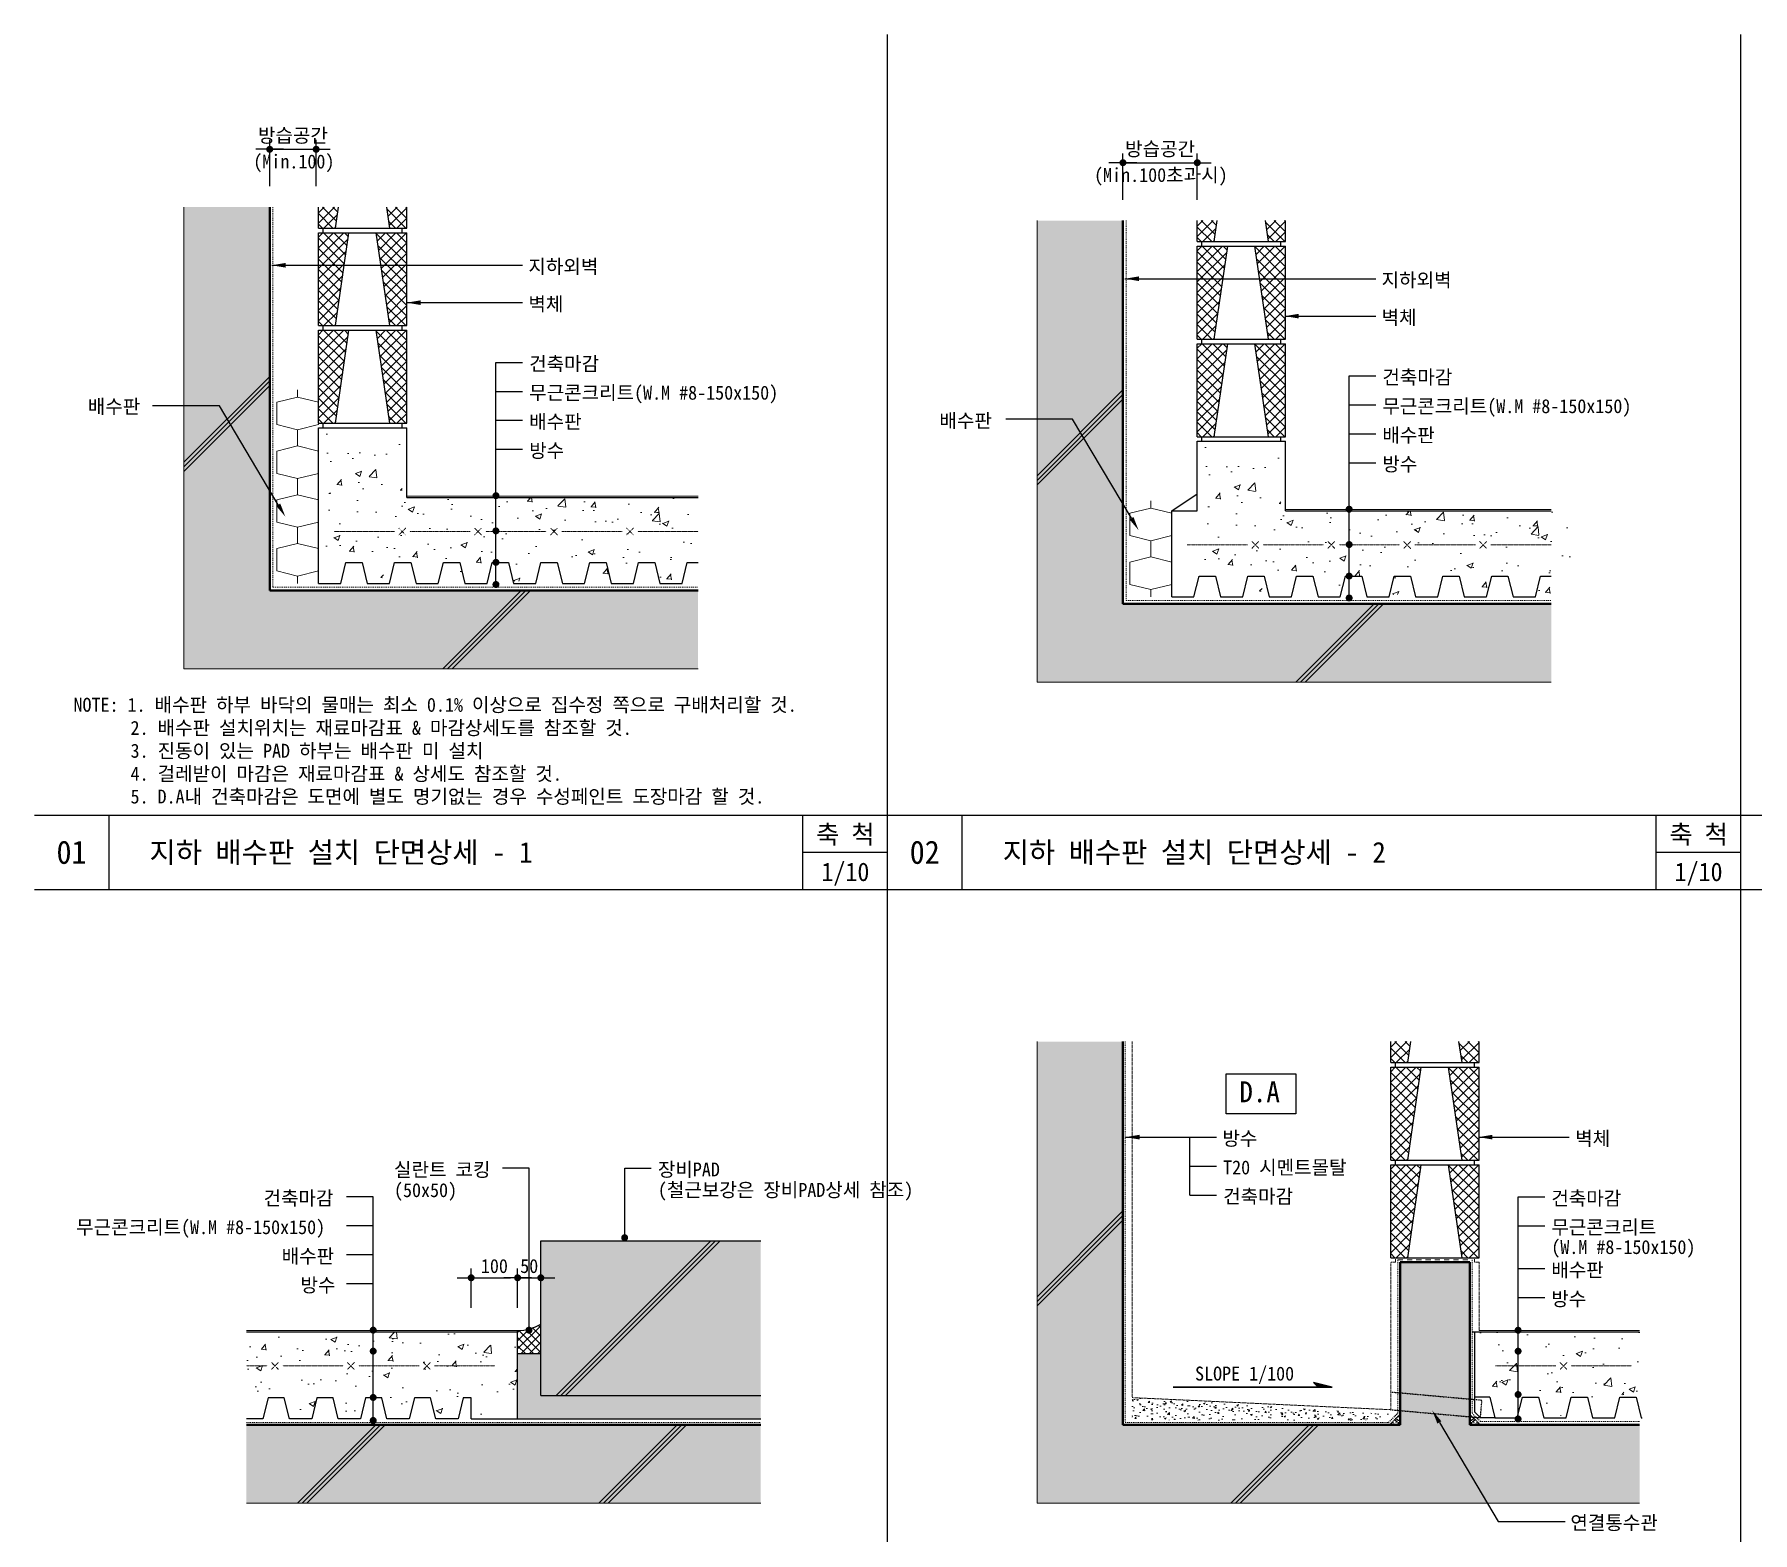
# Model space of a CAD drawing. Header units: millimetres. Extents: x 209 to 75467, y 6568 to 12199.
# Drawn here: x 17009 to 20708, y 8973 to 12199 of the extents above; entities that cross this region are included whole.
import ezdxf
from ezdxf.enums import TextEntityAlignment as Align

# ---------------------------------------------------------------- set-up
doc = ezdxf.new("R2010")
doc.units = ezdxf.units.MM
doc.header["$MEASUREMENT"] = 0
doc.linetypes.add('HID', pattern=[2, 1.1, -0.9])
doc.linetypes.add('HIDDEN', pattern=[0.375, 0.25, -0.125])
doc.layers.get('0').update_dxf_attribs({"linetype": 'CONTINUOUS'})
for name, color, linetype, lineweight in [('A-CONC-LIN1', 2, 'CONTINUOUS', 40), ('A-CONC-LIN2', 7, 'CONTINUOUS', 25), ('A-DIMS', 7, 'CONTINUOUS', 25), ('A-MKXS-LEAD', 7, 'CONTINUOUS', 25), ('A-MKXS-TEXT1', 3, 'CONTINUOUS', 25), ('A-MKXX-SYMB', 7, 'CONTINUOUS', 25), ('A-SECT-MESH', 8, 'HID', 18), ('A-WAXM-BLOC', 3, 'CONTINUOUS', 25), ('A-XXXX-DRBD', 9, 'CONTINUOUS', 20), ('A-XXXX-FIN1', 255, 'CONTINUOUS', 18), ('A-XXXX-FIN3', 4, 'CONTINUOUS', 25), ('A-XXXX-HATC', 8, 'CONTINUOUS', 18), ('A-XXXX-SYMB', 7, 'CONTINUOUS', 25), ('A-XXXX-TABL', 7, 'CONTINUOUS', 25), ('A-XXXX-TXT2', 3, 'CONTINUOUS', 25), ('A-XXXX-WAT1', 9, 'HID', 20), ('M-XXXX-DRAN', 7, 'CONTINUOUS', 25)]:
    doc.layers.add(name, color=color, linetype=linetype, lineweight=lineweight)
doc.layers.add('A-XXXX-NPLT', color=144, linetype='CONTINUOUS', lineweight=0, plot=False)
doc.layers.add('A-XXXX-SOLD', color=252, linetype='CONTINUOUS')
doc.layers.add('CA-ANNO-TEXT', color=3, linetype='CONTINUOUS')
doc.styles.add('HY울릉도L', font='H2GTRE.TTF')
doc.styles.add('돋움체', font='')
doc.styles.get('돋움체').set_extended_font_data('DotumChe')
doc.dimstyles.new('CDIM', dxfattribs={"dimtxt": 3, "dimasz": 1.5, "dimexe": 2, "dimexo": 1, "dimgap": 1, "dimtad": 1, "dimdec": 0, "dimrnd": 0.5, "dimzin": 0, "dimdsep": 32, "dimlunit": 6, "dimtxsty": 'HY울릉도L', "dimblk1": '_CIDOT', "dimblk2": '_CIDOT', "dimsah": 1, "dimcen": 5.5, "dimclrd": 2, "dimclre": 2, "dimclrt": 7, "dimadec": 0, "dimazin": 0, "dimtfac": 1, "dimtdec": 0, "dimtix": 1, "dimtmove": 2, "dimatfit": 1, "dimldrblk": '_CIDOT', "dimfxl": 1, "dimtolj": 1, "dimtzin": 0, "dimlwd": -1, "dimarcsym": 0})

# ---------------------------------------------------------------- blocks, each defined once
blk = doc.blocks.new('_CIDOT')
at = {"color": 0, "linetype": 'ByBlock'}
blk.add_line((2, 0), (-1, 0), dxfattribs=at)
at = {"color": 0, "linetype": 'ByBlock', "const_width": 0.5}
blk.add_lwpolyline([(-0.25, 0, 1), (0.25, 0, 1)], format="xyb", close=True, dxfattribs=at)
blk = doc.blocks.new('*D130')
at = {"layer": 'A-DIMS', "transparency": 16777216}
for p, q in [((17500.7, 11951.4), (17485.7, 11951.4)), ((17515.7, 11951.4), (17615.7, 11951.4)), ((17630.7, 11951.4), (17645.7, 11951.4))]:
    blk.add_line(p, q, dxfattribs=at)
at = {"layer": 'A-DIMS', "lineweight": -2, "transparency": 16777216}
for p, q in [((17515.7, 11871.9), (17515.7, 11971.4)), ((17615.7, 11871.9), (17615.7, 11971.4))]:
    blk.add_line(p, q, dxfattribs=at)
at = {"layer": 'A-DIMS', "transparency": 16777216, "xscale": 15, "yscale": 15, "zscale": 15}
blk.add_blockref('_CIDOT', (17515.7, 11951.4), dxfattribs=at)
at = {"layer": 'A-DIMS', "transparency": 16777216, "xscale": 15, "yscale": 15, "zscale": 15, "rotation": 180}
blk.add_blockref('_CIDOT', (17615.7, 11951.4), dxfattribs=at)
at = {"layer": 'A-DIMS', "color": 3, "transparency": 16777216, "insert": (17565.7, 11979.6), "char_height": 30, "attachment_point": 5, "style": '돋움체'}
blk.add_mtext('\\A1;방습공간', dxfattribs=at)
blk = doc.blocks.new('*D131')
at = {"layer": 'A-DIMS', "transparency": 16777216}
for p, q in [((18034.4, 9521.9), (18019.4, 9521.9)), ((18049.4, 9521.9), (18099.4, 9521.9)), ((18114.4, 9521.9), (18129.4, 9521.9))]:
    blk.add_line(p, q, dxfattribs=at)
at = {"layer": 'A-DIMS', "lineweight": -2, "transparency": 16777216}
for p, q in [((18049.4, 9457), (18049.4, 9541.9)), ((18099.4, 9457), (18099.4, 9541.9))]:
    blk.add_line(p, q, dxfattribs=at)
at = {"layer": 'A-DIMS', "transparency": 16777216, "xscale": 15, "yscale": 15, "zscale": 15}
blk.add_blockref('_CIDOT', (18049.4, 9521.9), dxfattribs=at)
at = {"layer": 'A-DIMS', "transparency": 16777216, "xscale": 15, "yscale": 15, "zscale": 15, "rotation": 180}
blk.add_blockref('_CIDOT', (18099.4, 9521.9), dxfattribs=at)
at = {"layer": 'A-DIMS', "color": 3, "transparency": 16777216, "insert": (18074.4, 9547), "char_height": 30, "attachment_point": 5, "style": '돋움체'}
blk.add_mtext('\\A1;50', dxfattribs=at)
blk = doc.blocks.new('*D132')
at = {"layer": 'A-DIMS', "lineweight": -2, "transparency": 16777216}
for p, q in [((17949.4, 9457), (17949.4, 9541.9)), ((18049.4, 9457), (18049.4, 9541.9))]:
    blk.add_line(p, q, dxfattribs=at)
at = {"layer": 'A-DIMS', "transparency": 16777216}
blk.add_line((17964.4, 9521.9), (18034.4, 9521.9), dxfattribs=at)
at = {"layer": 'A-DIMS', "transparency": 16777216, "xscale": 15, "yscale": 15, "zscale": 15, "rotation": 180}
blk.add_blockref('_CIDOT', (17949.4, 9521.9), dxfattribs=at)
at = {"layer": 'A-DIMS', "transparency": 16777216, "xscale": 15, "yscale": 15, "zscale": 15}
blk.add_blockref('_CIDOT', (18049.4, 9521.9), dxfattribs=at)
at = {"layer": 'A-DIMS', "color": 3, "transparency": 16777216, "insert": (17999.4, 9547), "char_height": 30, "attachment_point": 5, "style": '돋움체'}
blk.add_mtext('\\A1;100', dxfattribs=at)
blk = doc.blocks.new('*D134')
at = {"layer": 'A-DIMS', "transparency": 16777216}
for p, q in [((19337.6, 11922.5), (19322.6, 11922.5)), ((19352.6, 11922.5), (19512.6, 11922.5)), ((19527.6, 11922.5), (19542.6, 11922.5))]:
    blk.add_line(p, q, dxfattribs=at)
at = {"layer": 'A-DIMS', "lineweight": -2, "transparency": 16777216}
for p, q in [((19352.6, 11842.9), (19352.6, 11942.5)), ((19512.6, 11842.9), (19512.6, 11942.5))]:
    blk.add_line(p, q, dxfattribs=at)
at = {"layer": 'A-DIMS', "transparency": 16777216, "xscale": 15, "yscale": 15, "zscale": 15}
blk.add_blockref('_CIDOT', (19352.6, 11922.5), dxfattribs=at)
at = {"layer": 'A-DIMS', "transparency": 16777216, "xscale": 15, "yscale": 15, "zscale": 15, "rotation": 180}
blk.add_blockref('_CIDOT', (19512.6, 11922.5), dxfattribs=at)
at = {"layer": 'A-DIMS', "color": 3, "transparency": 16777216, "insert": (19432.6, 11950.6), "char_height": 30, "attachment_point": 5, "style": '돋움체'}
blk.add_mtext('\\A1;방습공간', dxfattribs=at)

msp = doc.modelspace()

# ---------------------------------------------------------------- hatches: boundary and pattern name
at = {"layer": 'A-XXXX-HATC', "linetype": 'ByBlock'}
h = msp.add_hatch(dxfattribs=at)
h.set_pattern_fill('ANSI37', color=256, scale=5, style=0)
h.set_pattern_definition([(45, (-154105.267, 74451.129), (-11.2253202, 11.2253202), []), (135, (-154105.267, 74451.129), (-11.2253202, -11.2253202), [])])
h.paths.add_polyline_path([(17663.8, 11826.8), (17620.7, 11826.8), (17620.7, 11781.7), (17657.2, 11781.7)])
h.paths.add_polyline_path([(17810.7, 11826.8), (17767.6, 11826.8), (17774.1, 11781.7), (17810.7, 11781.7)])
h = msp.add_hatch(dxfattribs=at)
h.set_pattern_fill('ANSI37', color=256, scale=5, style=0)
h.set_pattern_definition([(45, (-154105.267, 74241.129), (-11.2253202, 11.2253202), []), (135, (-154105.267, 74241.129), (-11.2253202, -11.2253202), [])])
h.paths.add_polyline_path([(17774.1, 11571.7), (17745, 11771.7), (17810.7, 11771.7), (17810.7, 11571.7)])
h.paths.add_polyline_path([(17657.2, 11571.7), (17686.3, 11771.7), (17620.7, 11771.7), (17620.7, 11571.7)])
h = msp.add_hatch(dxfattribs=at)
h.set_pattern_fill('ANSI37', color=256, scale=5, style=0)
h.set_pattern_definition([(45, (-152213.392, 74422.152), (-11.2253202, 11.2253202), []), (135, (-152213.392, 74422.152), (-11.2253202, -11.2253202), [])])
h.paths.add_polyline_path([(19555.7, 11797.8), (19512.6, 11797.8), (19512.6, 11752.7), (19549.1, 11752.7)])
h.paths.add_polyline_path([(19702.6, 11797.8), (19659.4, 11797.8), (19666, 11752.7), (19702.6, 11752.7)])
h = msp.add_hatch(dxfattribs=at)
h.set_pattern_fill('ANSI37', color=256, scale=5, style=0)
h.set_pattern_definition([(45, (-152213.392, 74212.152), (-11.2253202, 11.2253202), []), (135, (-152213.392, 74212.152), (-11.2253202, -11.2253202), [])])
h.paths.add_polyline_path([(19666, 11542.7), (19636.9, 11742.7), (19702.6, 11742.7), (19702.6, 11542.7)])
h.paths.add_polyline_path([(19549.1, 11542.7), (19578.2, 11742.7), (19512.6, 11742.7), (19512.6, 11542.7)])
h = msp.add_hatch(dxfattribs=at)
h.set_pattern_fill('ANSI37', color=256, scale=5, style=0)
h.set_pattern_definition([(45, (-154105.267, 74031.129), (-11.2253202, 11.2253202), []), (135, (-154105.267, 74031.129), (-11.2253202, -11.2253202), [])])
h.paths.add_polyline_path([(17774.1, 11361.7), (17745, 11561.7), (17810.7, 11561.7), (17810.7, 11361.7)])
h.paths.add_polyline_path([(17657.2, 11361.7), (17686.3, 11561.7), (17620.7, 11561.7), (17620.7, 11361.7)])
h = msp.add_hatch(dxfattribs=at)
h.set_pattern_fill('ANSI37', color=256, scale=5, style=0)
h.set_pattern_definition([(45, (-152213.392, 74002.152), (-11.2253202, 11.2253202), []), (135, (-152213.392, 74002.152), (-11.2253202, -11.2253202), [])])
h.paths.add_polyline_path([(19666, 11332.7), (19636.9, 11532.7), (19702.6, 11532.7), (19702.6, 11332.7)])
h.paths.add_polyline_path([(19549.1, 11332.7), (19578.2, 11532.7), (19512.6, 11532.7), (19512.6, 11332.7)])
h = msp.add_hatch(dxfattribs=at)
h.set_pattern_fill('AR-CONC', color=256, scale=0.75, style=0)
h.set_pattern_definition([(50, (-152286.43, 74031.13), (136.6385, -11.954314), [14.2875, -157.1625]), (355, (-152286.43, 74031.13), (-26.43212, 143.29248), [11.43, -125.73]), (100.451, (-152275.04, 74030.13), (110.20688, 131.33752), [12.1425, -133.5675]), (46.1842, (-152286.43, 74069.23), (203.30928, -31.53175), [21.43125, -235.74375]), (96.6356, (-152269.48, 74066.6), (178.05318, 185.56917), [18.21375, -200.35125]), (351.184, (-152286.43, 74069.23), (178.05345, 185.56884), [17.145, -188.595]), (21, (-152267.38, 74059.7), (113.71116, -76.69914), [14.2875, -157.1625]), (326, (-152267.38, 74059.7), (46.35152, 138.14097), [11.43, -125.73]), (71.4514, (-152257.9, 74053.31), (160.06237, 61.44214), [12.1425, -133.5675]), (37.5, (-152286.426, 74031.13), (2.316452, 63.416279), [0, -124.206, 0, -127.635, 0, -126.20625]), (7.5, (-152286.426, 74031.13), (50.114747, 75.13543), [0, -72.771, 0, -121.3485, 0, -48.10125]), (327.5, (-152328.907, 74031.13), (101.692946, -4.296558), [0, -47.625, 0, -148.59, 0, -197.1675]), (317.5, (-152347.96, 74031.13), (111.096886, 19.06987), [0, -61.9125, 0, -98.679, 0, -140.0175])])
h.paths.add_polyline_path([(17620.7, 11351.7), (17620.7, 11066.7), (17638, 11066.7), (17649, 11021.7), (17652, 11021.7), (17663, 11066.7), (17698, 11066.7), (17709, 11021.7), (17757, 11021.7), (17768, 11066.7), (17803, 11066.7), (17814, 11021.7), (17862, 11021.7), (17873, 11066.7), (17908, 11066.7), (17919, 11021.7), (17967, 11021.7), (17978, 11066.7), (18013, 11066.7), (18024, 11021.7), (18072, 11021.7), (18083, 11066.7), (18118, 11066.7), (18129, 11021.7), (18177, 11021.7), (18188, 11066.7), (18223, 11066.7), (18234, 11021.7), (18282, 11021.7), (18293, 11066.7), (18328, 11066.7), (18339, 11021.7), (18387, 11021.7), (18398, 11066.7), (18433, 11066.7), (18433, 11201.7), (17800.7, 11201.7), (17800.7, 11351.7)])
h = msp.add_hatch(dxfattribs=at)
h.set_pattern_fill('AR-CONC', color=256, scale=0.75, style=0)
h.set_pattern_definition([(50, (-150394.55, 74002.15), (136.6385, -11.954314), [14.2875, -157.1625]), (355, (-150394.55, 74002.15), (-26.43212, 143.29248), [11.43, -125.73]), (100.451, (-150383.16, 74001.16), (110.20688, 131.33752), [12.1425, -133.5675]), (46.1842, (-150394.55, 74040.25), (203.30928, -31.53175), [21.43125, -235.74375]), (96.6356, (-150377.6, 74037.62), (178.05318, 185.56917), [18.21375, -200.35125]), (351.184, (-150394.55, 74040.25), (178.05345, 185.56884), [17.145, -188.595]), (21, (-150375.5, 74030.73), (113.71116, -76.69914), [14.2875, -157.1625]), (326, (-150375.5, 74030.73), (46.35152, 138.14097), [11.43, -125.73]), (71.4514, (-150366.02, 74024.33), (160.06237, 61.44214), [12.1425, -133.5675]), (37.5, (-150394.55, 74002.15), (2.316452, 63.416279), [0, -124.206, 0, -127.635, 0, -126.20625]), (7.5, (-150394.55, 74002.15), (50.114747, 75.13543), [0, -72.771, 0, -121.3485, 0, -48.10125]), (327.5, (-150437.03, 74002.15), (101.692946, -4.296558), [0, -47.625, 0, -148.59, 0, -197.1675]), (317.5, (-150456.08, 74002.15), (111.096886, 19.06987), [0, -61.9125, 0, -98.679, 0, -140.0175])])
h.paths.add_polyline_path([(19512.6, 11322.7), (19512.6, 11037.7), (19529.8, 11037.7), (19540.8, 10992.7), (19543.8, 10992.7), (19554.8, 11037.7), (19589.8, 11037.7), (19600.8, 10992.7), (19648.8, 10992.7), (19659.8, 11037.7), (19694.8, 11037.7), (19705.8, 10992.7), (19753.8, 10992.7), (19764.8, 11037.7), (19799.8, 11037.7), (19810.8, 10992.7), (19858.8, 10992.7), (19869.8, 11037.7), (19904.8, 11037.7), (19915.8, 10992.7), (19963.8, 10992.7), (19974.8, 11037.7), (20009.8, 11037.7), (20020.8, 10992.7), (20068.8, 10992.7), (20079.8, 11037.7), (20114.8, 11037.7), (20125.8, 10992.7), (20173.8, 10992.7), (20184.8, 11037.7), (20219.8, 11037.7), (20230.8, 10992.7), (20278.8, 10992.7), (20289.8, 11037.7), (20324.8, 11037.7), (20324.8, 11172.7), (19692.6, 11172.7), (19692.6, 11322.7)])
h = msp.add_hatch(dxfattribs=at)
h.set_pattern_fill('ANSI37', color=256, scale=5, style=0)
h.set_pattern_definition([(45, (-151796.741, 72654.659), (-11.2253202, 11.2253202), []), (135, (-151796.741, 72654.659), (-11.2253202, -11.2253202), [])])
h.paths.add_polyline_path([(19972.3, 10030.4), (19929.2, 10030.4), (19929.2, 9985.2), (19965.8, 9985.2)])
h.paths.add_polyline_path([(20119.2, 10030.4), (20076.1, 10030.4), (20082.7, 9985.2), (20119.2, 9985.2)])
h = msp.add_hatch(dxfattribs=at)
h.set_pattern_fill('ANSI37', color=256, scale=5, style=0)
h.set_pattern_definition([(45, (-151796.741, 72444.659), (-11.2253202, 11.2253202), []), (135, (-151796.741, 72444.659), (-11.2253202, -11.2253202), [])])
h.paths.add_polyline_path([(20082.7, 9775.2), (20053.6, 9975.2), (20119.2, 9975.2), (20119.2, 9775.2)])
h.paths.add_polyline_path([(19965.8, 9775.2), (19994.9, 9975.2), (19929.2, 9975.2), (19929.2, 9775.2)])
h = msp.add_hatch(dxfattribs=at)
h.set_pattern_fill('ANSI37', color=256, scale=5, style=0)
h.set_pattern_definition([(45, (-151796.741, 72234.659), (-11.2253202, 11.2253202), []), (135, (-151796.741, 72234.659), (-11.2253202, -11.2253202), [])])
h.paths.add_polyline_path([(20082.7, 9565.2), (20053.6, 9765.2), (20119.2, 9765.2), (20119.2, 9565.2)])
h.paths.add_polyline_path([(19965.8, 9565.2), (19994.9, 9765.2), (19929.2, 9765.2), (19929.2, 9565.2)])
h = msp.add_hatch(dxfattribs=at)
h.set_pattern_fill('AR-CONC', color=256, scale=0.75, style=0)
h.set_pattern_definition([(50, (-156892.35, 74390.9), (136.6385, -11.954314), [14.2875, -157.1625]), (355, (-156892.35, 74390.9), (-26.43212, 143.29248), [11.43, -125.73]), (100.451, (-156880.96, 74389.9), (110.20688, 131.33752), [12.1425, -133.5675]), (46.1842, (-156892.35, 74429), (203.30928, -31.53175), [21.43125, -235.74375]), (96.6356, (-156875.4, 74426.37), (178.05318, 185.56917), [18.21375, -200.35125]), (351.184, (-156892.35, 74429), (178.05345, 185.56884), [17.145, -188.595]), (21, (-156873.3, 74419.47), (113.71116, -76.69914), [14.2875, -157.1625]), (326, (-156873.3, 74419.47), (46.35152, 138.14097), [11.43, -125.73]), (71.4514, (-156863.82, 74413.08), (160.06237, 61.44214), [12.1425, -133.5675]), (37.5, (-156892.35, 74390.9), (2.316452, 63.416279), [0, -124.206, 0, -127.635, 0, -126.20625]), (7.5, (-156892.35, 74390.9), (50.114747, 75.13543), [0, -72.771, 0, -121.3485, 0, -48.10125]), (327.5, (-156934.83, 74390.9), (101.692946, -4.296558), [0, -47.625, 0, -148.59, 0, -197.1675]), (317.5, (-156953.88, 74390.9), (111.096886, 19.06987), [0, -61.9125, 0, -98.679, 0, -140.0175])])
h.paths.add_polyline_path([(17465.7, 9225.2), (17465.7, 9405.2), (18049.4, 9405.2), (18049.4, 9225.2), (17949.4, 9225.2), (17949.4, 9270.2), (17932.1, 9270.2), (17921.1, 9225.2), (17873.1, 9225.2), (17862.1, 9270.2), (17827.1, 9270.2), (17816.1, 9225.2), (17768.1, 9225.2), (17757.1, 9270.2), (17722.1, 9270.2), (17711.1, 9225.2), (17663.1, 9225.2), (17652.1, 9270.2), (17617.1, 9270.2), (17606.1, 9225.2), (17558.1, 9225.2), (17547.1, 9270.2), (17512.1, 9270.2), (17501.1, 9225.2)])
at = {"layer": 'A-XXXX-HATC', "ltscale": 2}
h = msp.add_hatch(dxfattribs=at)
h.set_pattern_fill('ANSI37', color=256, scale=100)
h.set_pattern_definition([(45, (-16869.41, 12509.888), (-8.8388348, 8.8388348), []), (135, (-16869.41, 12509.888), (-8.8388348, -8.8388348), [])])
edge = h.paths.add_edge_path()
edge.add_line((18099.4, 9358.2), (18049.4, 9358.2))
edge.add_line((18049.4, 9358.2), (18049.4, 9408.2))
edge.add_arc((18048.9, 9505.4), 97.2, 270.2792, 301.2895)
edge.add_line((18099.4, 9422.3), (18099.4, 9358.2))
at = {"layer": 'A-XXXX-HATC', "linetype": 'ByBlock'}
h = msp.add_hatch(dxfattribs=at)
h.set_pattern_fill('AR-CONC', color=256, scale=0.75, style=0)
h.set_pattern_definition([(50, (-153642.14, 73976.92), (136.6385, -11.954314), [14.2875, -157.1625]), (355, (-153642.14, 73976.92), (-26.43212, 143.29248), [11.43, -125.73]), (100.451, (-153630.75, 73975.92), (110.20688, 131.33752), [12.1425, -133.5675]), (46.1842, (-153642.14, 74015.02), (203.30928, -31.53175), [21.43125, -235.74375]), (96.6356, (-153625.2, 74012.4), (178.05318, 185.56917), [18.21375, -200.35125]), (351.184, (-153642.14, 74015.02), (178.05345, 185.56884), [17.145, -188.595]), (21, (-153623.09, 74005.49), (113.71116, -76.69914), [14.2875, -157.1625]), (326, (-153623.09, 74005.5), (46.35152, 138.14097), [11.43, -125.73]), (71.4514, (-153613.61, 73999.1), (160.06237, 61.44214), [12.1425, -133.5675]), (37.5, (-153642.137, 73976.92), (2.316452, 63.416279), [0, -124.206, 0, -127.635, 0, -126.20625]), (7.5, (-153642.14, 73976.92), (50.114747, 75.13543), [0, -72.771, 0, -121.3485, 0, -48.10125]), (327.5, (-153684.62, 73976.92), (101.692946, -4.296558), [0, -47.625, 0, -148.59, 0, -197.1675]), (317.5, (-153703.67, 73976.92), (111.096886, 19.06987), [0, -61.9125, 0, -98.679, 0, -140.0175])])
h.paths.add_polyline_path([(20464.8, 9225.2), (20464.8, 9405.2), (20119.2, 9405.2), (20119.2, 9270.2), (20136.5, 9270.2), (20147.5, 9225.2), (20195.5, 9225.2), (20206.5, 9270.2), (20241.5, 9270.2), (20252.5, 9225.2), (20300.5, 9225.2), (20311.5, 9270.2), (20346.5, 9270.2), (20357.5, 9225.2), (20405.5, 9225.2), (20416.5, 9270.2), (20451.5, 9270.2), (20462.5, 9225.2)])
at = {"layer": 'A-XXXX-HATC'}
h = msp.add_hatch(dxfattribs=at)
h.set_pattern_fill('DOTS', color=256, scale=75, style=0)
h.set_pattern_definition([(0, (-16869.4105, 12509.888), (2.34375, 4.6875), [0, -4.6875])])
h.paths.add_polyline_path([(18573, 9268.2), (18573, 9218.2), (18049.4, 9218.2), (18049.4, 9358.2), (18099.4, 9358.2), (18099.4, 9268.2)])
at = {"layer": 'A-XXXX-HATC', "lineweight": 5}
h = msp.add_hatch(dxfattribs=at)
h.set_pattern_fill('AR-CONC', color=256, scale=5, style=0)
h.set_pattern_definition([(50, (18651.205, 4361.492), (35.86301, -3.1376), [3.75, -41.25]), (355, (18651.205, 4361.492), (-6.93757, 37.6096), [3, -33]), (100.4514, (18654.194, 4361.23), (28.92547, 34.47198), [3.187, -35.0571]), (46.1842, (18651.205, 4371.492), (53.36205, -8.27595), [5.625, -61.875]), (96.6356, (18655.65, 4370.803), (46.73314, 48.7059), [4.7805, -52.58565]), (351.1842, (18651.205, 4371.49), (46.7331, 48.7059), [4.5, -49.5]), (21, (18656.205, 4368.992), (29.84535, -20.13094), [3.75, -41.25]), (326, (18656.205, 4368.992), (12.16577, 36.2575), [3, -33]), (71.4514, (18658.692, 4367.315), (42.01113, 16.12652), [3.187, -35.0571]), (37.5, (18651.205, 4361.492), (0.607993, 16.644693), [0, -32.6, 0, -33.5, 0, -33.125]), (7.5, (18651.205, 4361.492), (13.15348, 19.720586), [0, -19.1, 0, -31.85, 0, -12.625]), (327.5, (18640.055, 4361.492), (26.691122, -1.127744), [0, -12.5, 0, -39, 0, -51.75]), (317.5, (18635.055, 4361.492), (29.15931, 5.00525), [0, -16.25, 0, -25.9, 0, -36.75])])
h.paths.add_polyline_path([(19918, 9215.2), (19929.2, 9226.4), (19929.2, 9227.9), (19372.6, 9263.9), (19372.6, 9215.2)])
at = {"layer": 'A-XXXX-HATC', "linetype": 'ByBlock'}
h = msp.add_hatch(dxfattribs=at)
h.set_pattern_fill('AR-SAND', color=256, scale=0.15, style=0)
h.set_pattern_definition([(37.5, (-156802.1715, 72223.886), (-0.2400047, 7.34119856), [0, -5.7912, 0, -6.477, 0, -6.19125]), (7.5, (-156802.171, 72223.886), (6.74284925, 10.7523765), [0, -3.1242, 0, -5.2197, 0, -2.00025]), (327.5, (-156806.858, 72223.886), (11.86488555, 0.02155777), [0, -1.905, 0, -6.858, 0, -8.9535]), (317.5, (-156806.858, 72223.886), (11.4533468, 3.34393985), [0, -0.9525, 0, -4.4958, 0, -5.1435])])
h.paths.add_polyline_path([(19926.3, 9205.2), (19949.2, 9228.1), (19949.2, 9205.2)])
h = msp.add_hatch(dxfattribs=at)
h.set_pattern_fill('AR-SAND', color=256, scale=0.15, style=0)
h.set_pattern_definition([(142.5, (196850.6116, 72223.886), (0.2400047, 7.34119856), [0, -5.7912, 0, -6.477, 0, -6.19125]), (172.5, (196850.612, 72223.886), (-6.74284925, 10.7523765), [0, -3.1242, 0, -5.2197, 0, -2.00025]), (212.5, (196855.298, 72223.886), (-11.86488555, 0.02155777), [0, -1.905, 0, -6.858, 0, -8.9535]), (222.5, (196855.298, 72223.886), (-11.4533468, 3.34393985), [0, -0.9525, 0, -4.4958, 0, -5.1435])])
h.paths.add_polyline_path([(20122.1, 9205.2), (20099.2, 9228.1), (20099.2, 9205.2)])
at = {"layer": 'A-XXXX-SOLD'}
msp.add_hatch(color=256, dxfattribs=at).paths.add_polyline_path([(17515.7, 11826.8), (17330.7, 11826.8), (17330.7, 10832.9), (18438, 10832.9), (18438, 11001.7), (17515.7, 11001.7)])
at = {"layer": 'A-XXXX-SOLD', "linetype": 'ByBlock'}
for points in [[(19352.6, 11797.8), (19167.6, 11797.8), (19167.6, 10804), (20274.8, 10804), (20274.8, 10972.7), (19352.6, 10972.7)], [(19352.6, 10030.4), (19167.6, 10030.4), (19167.6, 9036.5), (20464.8, 9036.5), (20464.8, 9205.2), (20099.2, 9205.2), (20099.2, 9555.2), (19949.2, 9555.2), (19949.2, 9205.2), (19352.6, 9205.2)], [(18573, 9601.2), (18573, 9268.2), (18099.4, 9268.2), (18099.4, 9601.2)], [(17465.7, 9205.2), (17465.7, 9036.5), (18573, 9036.5), (18573, 9205.2)]]:
    msp.add_hatch(color=256, dxfattribs=at).paths.add_polyline_path(points)
at = {"layer": 'A-XXXX-SYMB'}
msp.add_hatch(color=256, dxfattribs=at).paths.add_polyline_path([(19803.2, 9286.4), (19773.2, 9286.4), (19763.2, 9296.4)])

# ---------------------------------------------------------------- linework, layer by layer
at = {"layer": 'A-CONC-LIN1'}
for p, q in [((17515.7, 11826.8), (17515.7, 11001.7)), ((19352.6, 11797.8), (19352.6, 10972.7)), ((17515.7, 11001.7), (18438, 11001.7)), ((19352.6, 10972.7), (20274.8, 10972.7)), ((19352.6, 10030.4), (19352.6, 9205.2)), ((19949.2, 9555.2), (20099.2, 9555.2)), ((19949.2, 9205.2), (19949.2, 9555.2)), ((20099.2, 9205.2), (20099.2, 9555.2)), ((17465.7, 9205.2), (18573, 9205.2)), ((19352.6, 9205.2), (19949.2, 9205.2)), ((20099.2, 9205.2), (20464.8, 9205.2))]:
    msp.add_line(p, q, dxfattribs=at)
at = {"layer": 'A-CONC-LIN2'}
for p, q in [((17620.7, 11351.7), (17810.7, 11351.7)), ((17620.7, 11016.7), (17620.7, 11351.7)), ((17810.7, 11201.7), (17810.7, 11351.7)), ((19512.6, 11322.7), (19702.6, 11322.7)), ((19512.6, 11172.7), (19512.6, 11322.7)), ((19702.6, 11172.7), (19702.6, 11322.7)), ((17810.7, 11201.7), (18438, 11201.7)), ((19457.6, 11172.7), (19512.6, 11172.7)), ((19457.6, 10987.7), (19457.6, 11172.7)), ((19702.6, 11172.7), (20274.8, 11172.7)), ((18099.4, 9601.2), (18573, 9601.2)), ((18099.4, 9268.2), (18099.4, 9601.2)), ((17465.7, 9405.2), (18049.4, 9405.2)), ((18049.4, 9218.2), (18049.4, 9408.2)), ((20104.2, 9405.2), (20464.8, 9405.2)), ((20110.2, 9232.7), (20110.2, 9405.2)), ((17949.4, 9263.2), (17932.1, 9263.2)), ((17949.4, 9218.2), (17949.4, 9263.2)), ((18099.4, 9268.2), (18573, 9268.2)), ((20142.5, 9265.2), (20110.2, 9265.2)), ((17949.4, 9218.2), (18573, 9218.2)), ((20122.7, 9220.2), (20110.2, 9232.7)), ((20153.5, 9220.2), (20122.7, 9220.2))]:
    msp.add_line(p, q, dxfattribs=at)
for points in [[(17620.7, 11016.7), (17668.7, 11016.7), (17679.7, 11061.7), (17714.7, 11061.7), (17725.7, 11016.7), (17773.7, 11016.7), (17784.7, 11061.7), (17819.7, 11061.7), (17830.7, 11016.7), (17878.7, 11016.7), (17889.7, 11061.7), (17924.7, 11061.7), (17935.7, 11016.7), (17983.7, 11016.7), (17994.7, 11061.7), (18029.7, 11061.7), (18040.7, 11016.7), (18088.7, 11016.7), (18099.7, 11061.7), (18134.7, 11061.7), (18145.7, 11016.7), (18193.7, 11016.7), (18204.7, 11061.7), (18239.7, 11061.7)], [(18239.7, 11061.7), (18250.7, 11016.7), (18298.7, 11016.7), (18309.7, 11061.7), (18344.7, 11061.7), (18355.7, 11016.7), (18403.7, 11016.7), (18414.7, 11061.7), (18438, 11061.7)], [(19457.6, 10987.7), (19505.6, 10987.7), (19516.6, 11032.7), (19551.6, 11032.7), (19562.6, 10987.7), (19610.6, 10987.7), (19621.6, 11032.7), (19656.6, 11032.7), (19667.6, 10987.7), (19715.6, 10987.7), (19726.6, 11032.7), (19761.6, 11032.7), (19772.6, 10987.7), (19820.6, 10987.7), (19831.6, 11032.7), (19866.6, 11032.7), (19877.6, 10987.7), (19925.6, 10987.7), (19936.6, 11032.7), (19971.6, 11032.7), (19982.6, 10987.7), (20030.6, 10987.7), (20041.6, 11032.7), (20076.6, 11032.7)], [(20076.6, 11032.7), (20087.6, 10987.7), (20135.6, 10987.7), (20146.6, 11032.7), (20181.6, 11032.7), (20192.6, 10987.7), (20240.6, 10987.7), (20251.6, 11032.7), (20274.8, 11032.7)], [(17932.1, 9263.2), (17921.1, 9218.2), (17873.1, 9218.2), (17862.1, 9263.2), (17827.1, 9263.2), (17816.1, 9218.2), (17768.1, 9218.2), (17757.1, 9263.2), (17722.1, 9263.2), (17711.1, 9218.2), (17663.1, 9218.2), (17652.1, 9263.2), (17617.1, 9263.2), (17606.1, 9218.2), (17558.1, 9218.2), (17547.1, 9263.2), (17512.1, 9263.2), (17501.1, 9218.2), (17465.7, 9218.2)], [(20142.5, 9265.2), (20153.5, 9220.2), (20201.5, 9220.2), (20212.5, 9265.2), (20247.5, 9265.2), (20258.5, 9220.2), (20306.5, 9220.2), (20317.5, 9265.2), (20352.5, 9265.2), (20363.5, 9220.2), (20411.5, 9220.2), (20422.5, 9265.2), (20457.5, 9265.2), (20468.5, 9220.2), (20470.8, 9220.2)]]:
    msp.add_lwpolyline(points, dxfattribs=at)
at = {"layer": 'A-MKXS-LEAD'}
for p, q in [((17520.1, 11701.7), (18060.1, 11701.7)), ((19357, 11672.7), (19896.9, 11672.7)), ((17810.7, 11621.2), (18060.1, 11621.2)), ((19701.1, 11592.2), (19896.9, 11592.2)), ((18002.7, 11014.5), (18002.7, 11492.6)), ((18002.7, 11492.6), (18060.1, 11492.6)), ((19839.6, 10985.5), (19839.6, 11463.6)), ((19839.6, 11463.6), (19896.9, 11463.6)), ((17407.4, 11399.4), (17263.3, 11399.4)), ((17534.1, 11186.1), (17407.4, 11399.4)), ((18002.7, 11430.2), (18060.1, 11430.2)), ((19839.6, 11401.3), (19896.9, 11401.3)), ((18002.7, 11367.9), (18060.1, 11367.9)), ((19244.3, 11370.4), (19100.2, 11370.4)), ((19371, 11157.1), (19244.3, 11370.4)), ((19839.6, 11338.9), (19896.9, 11338.9)), ((18002.7, 11305.5), (18060.1, 11305.5)), ((19839.6, 11276.5), (19896.9, 11276.5)), ((19358.3, 9824.7), (19554.1, 9824.7)), ((19496.8, 9700), (19496.8, 9824.7)), ((20117.8, 9824.7), (20313.6, 9824.7)), ((18074, 9757.6), (18016.7, 9757.6)), ((18074, 9409.2), (18074, 9757.6)), ((18279.9, 9608.2), (18279.9, 9757.6)), ((18279.9, 9757.6), (18337.2, 9757.6)), ((19496.8, 9762.4), (19554.1, 9762.4)), ((17738.4, 9696.1), (17681.1, 9696.1)), ((17738.4, 9214.7), (17738.4, 9696.1)), ((19496.8, 9700), (19554.1, 9700)), ((20203.3, 9217.9), (20203.3, 9696)), ((20203.3, 9696), (20260.7, 9696)), ((17738.4, 9633.8), (17681.1, 9633.8)), ((20203.3, 9633.6), (20260.7, 9633.6)), ((17738.4, 9571.4), (17681.1, 9571.4)), ((17738.4, 9509), (17681.1, 9509)), ((20203.3, 9541.7), (20260.7, 9541.7)), ((20203.3, 9479.3), (20260.7, 9479.3)), ((20033.9, 9210.5), (20160.6, 8997.2)), ((20160.6, 8997.2), (20304.7, 8997.2))]:
    msp.add_line(p, q, dxfattribs=at)
at = {"layer": 'A-MKXS-LEAD', "const_width": 7.5}
for points in [[(18006.5, 11205.6, -1), (17999, 11205.6, -1)], [(19843.4, 11176.6, -1), (19835.9, 11176.6, -1)], [(18006.5, 11129.9, -1), (17999, 11129.9, -1)], [(19843.4, 11100.5, -1), (19835.9, 11100.5, -1)], [(18006.5, 11062.1, -1), (17999, 11062.1, -1)], [(19843.4, 11032.6, -1), (19835.9, 11032.6, -1)], [(18006.5, 11014.5, -1), (17999, 11014.5, -1)], [(19843.4, 10985.5, -1), (19835.9, 10985.5, -1)], [(18283.6, 9608.2, -1), (18276.1, 9608.2, -1)], [(17734.7, 9409.2, 1), (17742.2, 9409.2, 1)], [(18070.2, 9409.2, 1), (18077.7, 9409.2, 1)], [(20207.1, 9409, -1), (20199.6, 9409, -1)], [(17734.7, 9364, 1), (17742.2, 9364, 1)], [(20207.1, 9363.9, -1), (20199.6, 9363.9, -1)], [(17734.7, 9264.2, 1), (17742.2, 9264.2, 1)], [(20207.1, 9270.6, -1), (20199.6, 9270.6, -1)], [(17734.7, 9214.7, 1), (17742.2, 9214.7, 1)], [(20207.1, 9217.9, -1), (20199.6, 9217.9, -1)]]:
    msp.add_lwpolyline(points, format="xyb", close=True, dxfattribs=at)
at = {"layer": 'A-MKXS-LEAD'}
for points in [[(17550.1, 11706.7), (17520.1, 11701.7), (17550.1, 11696.7)], [(19387, 11677.7), (19357, 11672.7), (19387, 11667.7)], [(17840.7, 11626.2), (17810.7, 11621.2), (17840.7, 11616.2)], [(19731.1, 11597.2), (19701.1, 11592.2), (19731.1, 11587.2)], [(17538.4, 11188.7), (17549.4, 11160.3), (17529.8, 11183.6)], [(19375.3, 11159.7), (19386.3, 11131.3), (19366.7, 11154.6)], [(19388.3, 9829.7), (19358.3, 9824.7), (19388.3, 9819.7)], [(20147.8, 9829.7), (20117.8, 9824.7), (20147.8, 9819.7)], [(20029.6, 9208), (20018.6, 9236.3), (20038.2, 9213.1)]]:
    msp.add_solid(points, dxfattribs=at)
at = {"layer": 'A-MKXX-SYMB'}
msp.add_lwpolyline([(19575, 9875.1), (19575, 9960.8), (19725, 9960.8), (19725, 9875.1), (19575, 9875.1)], dxfattribs=at)
at = {"layer": 'A-SECT-MESH', "ltscale": 0.05}
for p, q in [((17793.4, 11136), (17808.4, 11121)), ((17808.4, 11136), (17793.4, 11121)), ((17956.8, 11136), (17971.8, 11121)), ((17971.8, 11136), (17956.8, 11121)), ((18120.3, 11136), (18135.3, 11121)), ((18135.3, 11136), (18120.3, 11121)), ((18283.7, 11136), (18298.7, 11121)), ((18298.7, 11136), (18283.7, 11121)), ((17654.1, 11128.5), (17784.1, 11128.5)), ((17817.6, 11128.5), (17947.6, 11128.5)), ((17981, 11128.5), (18111, 11128.5)), ((18144.5, 11128.5), (18274.5, 11128.5)), ((18308, 11128.5), (18438, 11128.5)), ((19491, 11099.6), (19621, 11099.6)), ((19630.2, 11107.1), (19645.2, 11092.1)), ((19645.2, 11107.1), (19630.2, 11092.1)), ((19654.5, 11099.6), (19784.5, 11099.6)), ((19793.7, 11107.1), (19808.7, 11092.1)), ((19808.7, 11107.1), (19793.7, 11092.1)), ((19817.9, 11099.6), (19947.9, 11099.6)), ((19957.2, 11107.1), (19972.2, 11092.1)), ((19972.2, 11107.1), (19957.2, 11092.1)), ((19981.4, 11099.6), (20111.4, 11099.6)), ((20120.6, 11107.1), (20135.6, 11092.1)), ((20135.6, 11107.1), (20120.6, 11092.1)), ((20144.8, 11099.6), (20274.8, 11099.6)), ((17465.7, 9332.1), (17510.2, 9332.1)), ((17519.5, 9339.6), (17534.5, 9324.6)), ((17534.5, 9339.6), (17519.5, 9324.6)), ((17543.7, 9332.1), (17673.7, 9332.1)), ((17682.9, 9339.6), (17697.9, 9324.6)), ((17697.9, 9339.6), (17682.9, 9324.6)), ((17707.2, 9332.1), (17837.2, 9332.1)), ((17846.4, 9339.6), (17861.4, 9324.6)), ((17861.4, 9339.6), (17846.4, 9324.6)), ((17870.6, 9332.1), (18000.6, 9332.1)), ((20154.4, 9332.1), (20284.4, 9332.1)), ((20293.6, 9339.6), (20308.6, 9324.6)), ((20308.6, 9339.6), (20293.6, 9324.6)), ((20317.8, 9332.1), (20447.8, 9332.1))]:
    msp.add_line(p, q, dxfattribs=at)
at = {"layer": 'A-WAXM-BLOC', "linetype": 'ByBlock'}
for p, q in [((17620.7, 11781.7), (17620.7, 11826.8)), ((17657.2, 11781.7), (17663.8, 11826.8)), ((17774.1, 11781.7), (17767.6, 11826.8)), ((17810.7, 11781.7), (17810.7, 11826.8)), ((17620.7, 11781.7), (17810.7, 11781.7)), ((17620.7, 11571.7), (17620.7, 11771.7)), ((17620.7, 11771.7), (17810.7, 11771.7)), ((17657.2, 11571.7), (17686.3, 11771.7)), ((17774.1, 11571.7), (17745, 11771.7)), ((17810.7, 11571.7), (17810.7, 11771.7)), ((19512.6, 11752.7), (19512.6, 11797.8)), ((19549.1, 11752.7), (19555.7, 11797.8)), ((19666, 11752.7), (19659.4, 11797.8)), ((19702.6, 11752.7), (19702.6, 11797.8)), ((19512.6, 11752.7), (19702.6, 11752.7)), ((19512.6, 11542.7), (19512.6, 11742.7)), ((19512.6, 11742.7), (19702.6, 11742.7)), ((19549.1, 11542.7), (19578.2, 11742.7)), ((19666, 11542.7), (19636.9, 11742.7)), ((19702.6, 11542.7), (19702.6, 11742.7)), ((17620.7, 11571.7), (17810.7, 11571.7)), ((17620.7, 11561.7), (17810.7, 11561.7)), ((17620.7, 11361.7), (17620.7, 11561.7)), ((17657.2, 11361.7), (17686.3, 11561.7)), ((17774.1, 11361.7), (17745, 11561.7)), ((17810.7, 11361.7), (17810.7, 11561.7)), ((19512.6, 11542.7), (19702.6, 11542.7)), ((19512.6, 11532.7), (19702.6, 11532.7)), ((19512.6, 11332.7), (19512.6, 11532.7)), ((19549.1, 11332.7), (19578.2, 11532.7)), ((19666, 11332.7), (19636.9, 11532.7)), ((19702.6, 11332.7), (19702.6, 11532.7)), ((17620.7, 11361.7), (17810.7, 11361.7)), ((19512.6, 11332.7), (19702.6, 11332.7)), ((19929.2, 9985.2), (19929.2, 10030.4)), ((19965.8, 9985.2), (19972.3, 10030.4)), ((20082.7, 9985.2), (20076.1, 10030.4)), ((20119.2, 9985.2), (20119.2, 10030.4)), ((19929.2, 9985.2), (20119.2, 9985.2)), ((19929.2, 9775.2), (19929.2, 9975.2)), ((19929.2, 9975.2), (20119.2, 9975.2)), ((19965.8, 9775.2), (19994.9, 9975.2)), ((20082.7, 9775.2), (20053.6, 9975.2)), ((20119.2, 9775.2), (20119.2, 9975.2)), ((19929.2, 9775.2), (20119.2, 9775.2)), ((19929.2, 9765.2), (20119.2, 9765.2)), ((19929.2, 9565.2), (19929.2, 9765.2)), ((19965.8, 9565.2), (19994.9, 9765.2)), ((20082.7, 9565.2), (20053.6, 9765.2)), ((20119.2, 9565.2), (20119.2, 9765.2)), ((19929.2, 9565.2), (20119.2, 9565.2))]:
    msp.add_line(p, q, dxfattribs=at)
at = {"layer": 'A-XXXX-DRBD'}
for points in [[(17575.7, 11347.7), (17530.7, 11358.7), (17530.7, 11406.7), (17575.7, 11417.7), (17575.7, 11433.7)], [(17575.7, 11347.7), (17620.7, 11358.7), (17620.7, 11406.7), (17575.7, 11417.7), (17575.7, 11433.7)], [(17575.7, 11242.7), (17530.7, 11253.7), (17530.7, 11301.7), (17575.7, 11312.7), (17575.7, 11347.7)], [(17575.7, 11242.7), (17620.7, 11253.7), (17620.7, 11301.7), (17575.7, 11312.7), (17575.7, 11347.7)], [(17575.7, 11137.7), (17530.7, 11148.7), (17530.7, 11196.7), (17575.7, 11207.7), (17575.7, 11242.7)], [(17575.7, 11137.7), (17620.7, 11148.7), (17620.7, 11196.7), (17575.7, 11207.7), (17575.7, 11242.7)], [(19412.6, 11108.7), (19367.6, 11119.7), (19367.6, 11167.7), (19412.6, 11178.7), (19412.6, 11194.7)], [(19412.6, 11108.7), (19457.6, 11119.7), (19457.6, 11167.7), (19412.6, 11178.7), (19412.6, 11194.7)], [(17575.7, 11137.7), (17575.7, 11102.7), (17530.7, 11091.7), (17530.7, 11043.7), (17575.7, 11032.7), (17575.7, 11016.7)], [(17575.7, 11137.7), (17575.7, 11102.7), (17620.7, 11091.7), (17620.7, 11043.7), (17575.7, 11032.7), (17575.7, 11016.7)], [(19412.6, 11108.7), (19412.6, 11073.7), (19367.6, 11062.7), (19367.6, 11014.7), (19412.6, 11003.7), (19412.6, 10987.7)], [(19412.6, 11108.7), (19412.6, 11073.7), (19457.6, 11062.7), (19457.6, 11014.7), (19412.6, 11003.7), (19412.6, 10987.7)]]:
    msp.add_lwpolyline(points, dxfattribs=at)
at = {"layer": 'A-XXXX-FIN1'}
for p, q in [((17810.7, 11204.7), (18438, 11204.7)), ((19702.6, 11175.7), (20274.8, 11175.7)), ((17465.7, 9408.2), (18049.4, 9408.2)), ((20119.2, 9408.2), (20464.8, 9408.2))]:
    msp.add_line(p, q, dxfattribs=at)
at = {"layer": 'A-XXXX-FIN3'}
for p, q in [((17630.7, 11771.7), (17630.7, 11781.7)), ((17800.7, 11771.7), (17800.7, 11781.7)), ((19522.6, 11742.7), (19522.6, 11752.7)), ((19692.6, 11742.7), (19692.6, 11752.7)), ((17630.7, 11561.7), (17630.7, 11571.7)), ((17800.7, 11561.7), (17800.7, 11571.7)), ((19522.6, 11532.7), (19522.6, 11542.7)), ((19692.6, 11532.7), (19692.6, 11542.7)), ((17630.7, 11351.7), (17630.7, 11361.7)), ((17800.7, 11351.7), (17800.7, 11361.7)), ((19522.6, 11322.7), (19522.6, 11332.7)), ((19692.6, 11322.7), (19692.6, 11332.7)), ((19457.6, 11172.7), (19512.6, 11209.5)), ((19939.2, 9975.2), (19939.2, 9985.2)), ((20109.2, 9975.2), (20109.2, 9985.2)), ((19939.2, 9765.2), (19939.2, 9775.2)), ((20109.2, 9765.2), (20109.2, 9775.2))]:
    msp.add_line(p, q, dxfattribs=at)
at = {"layer": 'A-XXXX-HATC', "lineweight": 5}
for p, q in [((17330.7, 11277.6), (17515.7, 11462.6)), ((17330.7, 11267.6), (17515.7, 11452.6)), ((17330.7, 11257.6), (17515.7, 11442.6)), ((19167.6, 11248.7), (19352.6, 11433.7)), ((19167.6, 11238.7), (19352.6, 11423.7)), ((19167.6, 11228.7), (19352.6, 11413.7)), ((17888.2, 10832.9), (18056.9, 11001.7)), ((17898.2, 10832.9), (18066.9, 11001.7)), ((17908.2, 10832.9), (18076.9, 11001.7)), ((19725.1, 10804), (19893.8, 10972.7)), ((19735.1, 10804), (19903.8, 10972.7)), ((19745.1, 10804), (19913.8, 10972.7)), ((19167.6, 9481.2), (19352.6, 9666.2)), ((19167.6, 9471.2), (19352.6, 9656.2)), ((19167.6, 9461.2), (19352.6, 9646.2)), ((18132.7, 9268.2), (18465.7, 9601.2)), ((18142.7, 9268.2), (18475.7, 9601.2)), ((18152.7, 9268.2), (18485.7, 9601.2)), ((17575.4, 9036.5), (17744.2, 9205.2)), ((17585.4, 9036.5), (17754.2, 9205.2)), ((17595.4, 9036.5), (17764.2, 9205.2)), ((18224.5, 9036.5), (18393.2, 9205.2)), ((18234.5, 9036.5), (18403.2, 9205.2)), ((18244.5, 9036.5), (18413.2, 9205.2)), ((19585.1, 9036.5), (19753.9, 9205.2)), ((19595.1, 9036.5), (19763.9, 9205.2)), ((19605.1, 9036.5), (19773.9, 9205.2))]:
    msp.add_line(p, q, dxfattribs=at)
at = {"layer": 'A-XXXX-NPLT', "lineweight": 5}
for p, q in [((17330.7, 11826.8), (17330.7, 10832.9)), ((19167.6, 11797.8), (19167.6, 10804)), ((17330.7, 10832.9), (18438, 10832.9)), ((19167.6, 10804), (20274.8, 10804)), ((19167.6, 10030.4), (19167.6, 9036.5)), ((17465.7, 9036.5), (18573, 9036.5)), ((19167.6, 9036.5), (20464.8, 9036.5))]:
    msp.add_line(p, q, dxfattribs=at)
at = {"layer": 'A-XXXX-SYMB', "ltscale": 2}
msp.add_line((18099.4, 9358.2), (18049.4, 9358.2), dxfattribs=at)
at = {"layer": 'A-XXXX-SYMB'}
msp.add_line((19461, 9286.4), (19803.2, 9286.4), dxfattribs=at)
msp.add_lwpolyline([(19803.2, 9286.4), (19763.2, 9296.4), (19773.2, 9286.4), (19461, 9286.4)], dxfattribs=at)
at = {"layer": 'A-XXXX-SYMB', "ltscale": 2}
msp.add_arc((18048.9, 9505.4), 97.2, 270.2792, 301.2895, dxfattribs=at)
at = {"layer": 'A-XXXX-TABL'}
for p, q in [((18845.9, 6679.8), (18845.9, 12198.8)), ((20682.7, 6679.8), (20682.7, 12198.8)), ((17009, 10518.1), (24356.5, 10518.1)), ((17169, 10518.1), (17169, 10358.1)), ((18662.7, 10518.1), (18662.7, 10358.1)), ((19005.9, 10518.1), (19005.9, 10358.1)), ((20499.6, 10518.1), (20499.6, 10358.1)), ((18662.7, 10438.1), (18845.9, 10438.1)), ((20499.6, 10438.1), (20682.7, 10438.1)), ((17009, 10358.1), (24356.5, 10358.1))]:
    msp.add_line(p, q, dxfattribs=at)
at = {"layer": 'A-XXXX-WAT1', "ltscale": 2}
for p, q in [((17522.7, 11826.8), (17522.7, 11008.7)), ((19359.6, 11797.8), (19359.6, 10979.7)), ((17522.7, 11008.7), (18438, 11008.7)), ((19359.6, 10979.7), (20274.8, 10979.7)), ((19357.6, 10030.4), (19357.6, 9210.2)), ((19944.2, 9230.2), (19944.2, 9560.2)), ((20104.2, 9230.2), (20104.2, 9560.2)), ((19924.2, 9210.2), (19944.2, 9230.2)), ((20122.2, 9212.2), (20104.2, 9230.2)), ((20122.2, 9212.2), (20464.8, 9212.2)), ((17465.7, 9210.2), (18573, 9210.2)), ((19357.6, 9210.2), (19924.2, 9210.2))]:
    msp.add_line(p, q, dxfattribs=at)
at = {"layer": 'A-XXXX-WAT1'}
for p, q in [((19372.6, 10030.4), (19372.6, 9263.9)), ((19929.2, 9237.9), (19929.2, 9555.2)), ((19939.2, 9555.2), (19929.2, 9555.2)), ((19939.2, 9555.2), (19939.2, 9565.2)), ((20109.2, 9555.2), (20109.2, 9565.2)), ((20119.2, 9555.2), (20109.2, 9555.2)), ((20119.2, 9408.2), (20119.2, 9555.2)), ((19372.6, 9263.9), (19929.2, 9237.9)), ((19926.3, 9205.2), (19949.2, 9228.1)), ((20122.1, 9205.2), (20099.2, 9228.1))]:
    msp.add_line(p, q, dxfattribs=at)
at = {"layer": 'A-XXXX-WAT1', "ltscale": 10}
msp.add_line((19944.2, 9560.2), (20104.2, 9560.2), dxfattribs=at)
at = {"layer": 'M-XXXX-DRAN', "linetype": 'HIDDEN', "ltscale": 0.5}
for p, q in [((19929.2, 9276.1), (20125.6, 9258.5)), ((20122.2, 9220.7), (20125.6, 9258.5)), ((19929.2, 9237.9), (20122.2, 9220.7))]:
    msp.add_line(p, q, dxfattribs=at)

# ---------------------------------------------------------------- texts
at = {"layer": 'A-DIMS', "char_height": 30, "attachment_point": 5, "style": '돋움체'}
for s, insert in [('\\A1;(Min.100)', (17567.7, 11921.1)), ('\\A1;(Min.100초과시)', (19434.3, 11892.1))]:
    msp.add_mtext(s, dxfattribs=dict(at, insert=insert))
at = {"layer": 'A-MKXS-TEXT1', "style": '돋움체'}
for s, height, p in [('지하외벽', 30, (18072.6, 11683.9)), ('지하외벽', 30, (19909.5, 11654.9)), ('벽체', 30, (18072.6, 11603.4)), ('벽체', 30, (19909.5, 11574.4)), ('건축마감', 30, (18074.3, 11474.8)), ('건축마감', 30, (19911.1, 11445.8)), ('무근콘크리트(W.M #8-150x150)', 30, (18074.3, 11412.4)), ('배수판', 30, (17124, 11382.8)), ('무근콘크리트(W.M #8-150x150)', 30, (19911.1, 11383.4)), ('배수판', 30, (18074.3, 11350)), ('배수판', 30, (18957.5, 11352.1)), ('방수', 30, (18074.3, 11287.7)), ('배수판', 30, (19911.1, 11321.1)), ('방수', 30, (19911.1, 11258.7)), ('NOTE: 1. 배수판 하부 바닥의 물매는 최소 0.1%%% 이상으로 집수정 쪽으로 구배처리할 것.', 30, (17093.3, 10740.5)), ('2. 배수판 설치위치는 재료마감표 & 마감상세도를 참조할 것.', 30, (17216.1, 10690.8)), ('3. 진동이 있는 PAD 하부는 배수판 미 설치', 30, (17216.1, 10641.5)), ('4. 걸레받이 마감은 재료마감표 & 상세도 참조할 것.', 30, (17216.1, 10592.1)), ('5. D.A내 건축마감은 도면에 별도 명기없는 경우 수성페인트 도장마감 할 것.', 30, (17216.1, 10543)), ('지하 배수판 설치 단면상세 - 1', 45, (17256.9, 10415.3)), ('지하 배수판 설치 단면상세 - 2', 45, (19093.8, 10415.3)), ('방수', 30, (19566.7, 9806.9)), ('벽체', 30, (20326.2, 9806.9)), ('실란트 코킹', 30, (17783.3, 9739.8)), ('장비PAD', 30, (18351.4, 9740.1)), ('T20 시멘트몰탈', 30, (19568.3, 9744.5)), ('(철근보강은 장비PAD상세 참조)', 30, (18351.4, 9696.1)), ('건축마감', 30, (17502.4, 9678.3)), ('(50x50)', 30, (17783.3, 9695.6)), ('건축마감', 30, (19568.3, 9682.2)), ('건축마감', 30, (20274.9, 9678.1)), ('무근콘크리트(W.M #8-150x150)', 30, (17098.9, 9615.9)), ('무근콘크리트', 30, (20274.9, 9615.8)), ('배수판', 30, (17541.4, 9553.6)), ('(W.M #8-150x150)', 30, (20274.9, 9573.1)), ('배수판', 30, (20274.9, 9523.8)), ('방수', 30, (17581.9, 9491.2)), ('방수', 30, (20274.9, 9461.5)), ('연결통수관', 30, (20315.9, 8979.7))]:
    msp.add_text(s, height=height, dxfattribs=at).set_placement(p)
for s, p in [('축 척', (18755, 10456.4)), ('축 척', (20591.9, 10456.4)), ('1/10', (18755, 10375.9)), ('1/10', (20591.9, 10375.9))]:
    msp.add_text(s, height=40, dxfattribs=at).set_placement(p, align=Align.CENTER)
at = {"layer": 'A-MKXS-TEXT1', "lineweight": 5, "style": '돋움체'}
msp.add_text('D.A', height=45, dxfattribs=at).set_placement((19603.3, 9899.8))
at = {"layer": 'A-XXXX-TXT2', "style": '돋움체'}
msp.add_text('SLOPE 1/100', height=30, dxfattribs=at).set_placement((19507.9, 9300.7))
at = {"layer": 'CA-ANNO-TEXT', "style": '돋움체'}
for s, p in [('01', (17089, 10438.1)), ('02', (18925.9, 10438.1))]:
    msp.add_text(s, height=50, dxfattribs=at).set_placement(p, align=Align.MIDDLE_CENTER)

# ---------------------------------------------------------------- dimensions: what is measured, and where the dimension line sits
at = {"layer": 'A-DIMS'}
for base, p1, p2, text, picture, middle in [((17615.7, 11951.4), (17515.7, 11861.9), (17615.7, 11861.9), '방습공간', '*D130', (17565.7, 11979.6)), ((19512.6, 11922.5), (19352.6, 11832.9), (19512.6, 11832.9), '방습공간', '*D134', (19432.6, 11950.6)), ((18049.4, 9521.9), (17949.4, 9447), (18049.4, 9447), '100', '*D132', (17999.4, 9547)), ((18099.4, 9521.9), (18049.4, 9447), (18099.4, 9447), '50', '*D131', (18074.4, 9547))]:
    dim = msp.add_linear_dim(base=base, p1=p1, p2=p2, text=text, dimstyle='CDIM', override={"dimscale": 10, "dimtxsty": '돋움체', "dimclrd": 256, "dimclre": 256, "dimclrt": 3}, dxfattribs=at)
    dim.commit()
    dim.dimension.update_dxf_attribs({"geometry": picture, "text_midpoint": middle})

doc.saveas('drawing.dxf')
